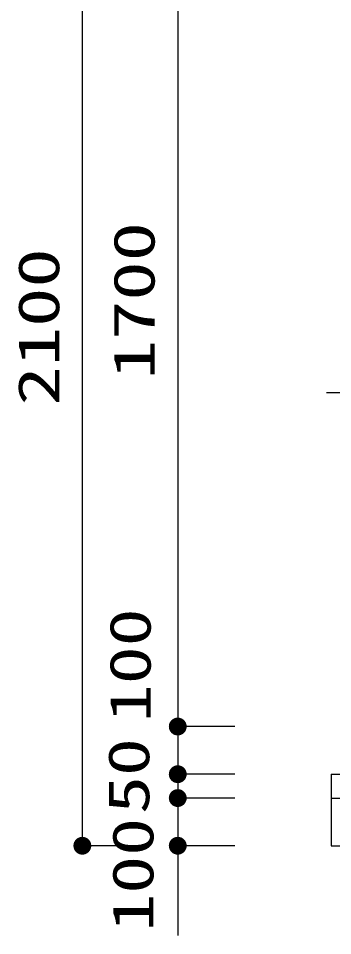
# Model space of a CAD drawing. Units: millimetres, scale not verified. Extents: x -9622 to 7696, y -6818 to 5260.
# Drawn here: x -1599 to -940, y -3902 to -1979 of the extents above; entities that cross this region are included whole.
import ezdxf
from ezdxf.enums import TextEntityAlignment as Align

# ---------------------------------------------------------------- set-up
doc = ezdxf.new("R2010")
doc.units = ezdxf.units.MM
doc.header["$LTSCALE"] = 30
for name, color, linetype, lineweight in [('0-1_KIKI', 3, 'Continuous', 25), ('0-2_SEISAKU', 2, 'Continuous', 25), ('0-6_SUNPO', 7, 'Continuous', 25)]:
    doc.layers.add(name, color=color, linetype=linetype, lineweight=lineweight)
doc.styles.add('ＭＳ ゴシック', font='')
doc.styles.get('ＭＳ ゴシック').set_extended_font_data('MS Gothic')

msp = doc.modelspace()

# ---------------------------------------------------------------- linework, layer by layer
at = {"layer": '0-1_KIKI'}
msp.add_line((-893.2, -2763.82), (-953.19, -2763.82), dxfattribs=at)
at = {"layer": '0-2_SEISAKU'}
for p, q in [((-943.15, -3563.82), (-943.15, -3713.82)), ((-943.15, -3613.82), (56.9, -3613.82)), ((-943.15, -3713.82), (56.9, -3713.82))]:
    msp.add_line(p, q, dxfattribs=at)
msp.add_lwpolyline([(-943.15, -3563.82), (56.9, -3563.82), (56.9, -3713.82)], dxfattribs=at)
at = {"layer": '0-6_SUNPO', "color": 4}
for p, q in [((-1464.72, -3713.82), (-1464.72, -1613.82)), ((-1264.72, -1763.82), (-1264.72, -3463.82)), ((-1144.72, -3463.82), (-1264.72, -3463.82)), ((-1144.72, -3463.82), (-1264.72, -3463.82)), ((-1264.72, -3463.82), (-1264.72, -3563.82)), ((-1144.72, -3563.82), (-1264.72, -3563.82)), ((-1144.72, -3563.82), (-1264.72, -3563.82)), ((-1264.72, -3563.82), (-1264.72, -3613.82)), ((-1144.72, -3613.82), (-1264.72, -3613.82)), ((-1144.72, -3613.82), (-1264.72, -3613.82)), ((-1264.72, -3613.82), (-1264.72, -3713.82)), ((-1344.72, -3713.82), (-1464.72, -3713.82)), ((-1144.72, -3713.82), (-1264.72, -3713.82)), ((-1264.72, -3723.2), (-1264.72, -3902.41))]:
    msp.add_line(p, q, dxfattribs=at)
at = {"layer": '0-6_SUNPO'}
for points in [[(-1283.11, -3460.16), (-1264.72, -3463.82), (-1283.47, -3463.82)], [(-1283.11, -3460.16), (-1264.72, -3463.82), (-1283.47, -3463.82)], [(-1282.04, -3456.65), (-1264.72, -3463.82), (-1283.11, -3460.16)], [(-1282.04, -3456.65), (-1264.72, -3463.82), (-1283.11, -3460.16)], [(-1280.31, -3453.4), (-1264.72, -3463.82), (-1282.04, -3456.65)], [(-1280.31, -3453.4), (-1264.72, -3463.82), (-1282.04, -3456.65)], [(-1277.98, -3450.56), (-1264.72, -3463.82), (-1280.31, -3453.4)], [(-1277.98, -3450.56), (-1264.72, -3463.82), (-1280.31, -3453.4)], [(-1275.14, -3448.23), (-1264.72, -3463.82), (-1277.98, -3450.56)], [(-1275.14, -3448.23), (-1264.72, -3463.82), (-1277.98, -3450.56)], [(-1271.9, -3446.5), (-1264.72, -3463.82), (-1275.14, -3448.23)], [(-1271.9, -3446.5), (-1264.72, -3463.82), (-1275.14, -3448.23)], [(-1268.38, -3445.43), (-1264.72, -3463.82), (-1271.9, -3446.5)], [(-1268.38, -3445.43), (-1264.72, -3463.82), (-1271.9, -3446.5)], [(-1264.72, -3445.07), (-1264.72, -3463.82), (-1268.38, -3445.43)], [(-1264.72, -3445.07), (-1264.72, -3463.82), (-1268.38, -3445.43)], [(-1261.06, -3445.43), (-1264.72, -3463.82), (-1264.72, -3445.07)], [(-1261.06, -3445.43), (-1264.72, -3463.82), (-1264.72, -3445.07)], [(-1257.54, -3446.5), (-1264.72, -3463.82), (-1261.06, -3445.43)], [(-1257.54, -3446.5), (-1264.72, -3463.82), (-1261.06, -3445.43)], [(-1254.3, -3448.23), (-1264.72, -3463.82), (-1257.54, -3446.5)], [(-1254.3, -3448.23), (-1264.72, -3463.82), (-1257.54, -3446.5)], [(-1251.46, -3450.56), (-1264.72, -3463.82), (-1254.3, -3448.23)], [(-1251.46, -3450.56), (-1264.72, -3463.82), (-1254.3, -3448.23)], [(-1249.13, -3453.4), (-1264.72, -3463.82), (-1251.46, -3450.56)], [(-1249.13, -3453.4), (-1264.72, -3463.82), (-1251.46, -3450.56)], [(-1247.4, -3456.65), (-1264.72, -3463.82), (-1249.13, -3453.4)], [(-1247.4, -3456.65), (-1264.72, -3463.82), (-1249.13, -3453.4)], [(-1246.33, -3460.16), (-1264.72, -3463.82), (-1247.4, -3456.65)], [(-1246.33, -3460.16), (-1264.72, -3463.82), (-1247.4, -3456.65)], [(-1245.97, -3463.82), (-1264.72, -3463.82), (-1246.33, -3460.16)], [(-1245.97, -3463.82), (-1264.72, -3463.82), (-1246.33, -3460.16)], [(-1283.47, -3463.82), (-1264.72, -3463.82), (-1283.11, -3467.48)], [(-1283.47, -3463.82), (-1264.72, -3463.82), (-1283.11, -3467.48)], [(-1283.11, -3467.48), (-1264.72, -3463.82), (-1282.04, -3471)], [(-1283.11, -3467.48), (-1264.72, -3463.82), (-1282.04, -3471)], [(-1282.04, -3471), (-1264.72, -3463.82), (-1280.31, -3474.24)], [(-1282.04, -3471), (-1264.72, -3463.82), (-1280.31, -3474.24)], [(-1280.31, -3474.24), (-1264.72, -3463.82), (-1277.98, -3477.08)], [(-1280.31, -3474.24), (-1264.72, -3463.82), (-1277.98, -3477.08)], [(-1277.98, -3477.08), (-1264.72, -3463.82), (-1275.14, -3479.41)], [(-1277.98, -3477.08), (-1264.72, -3463.82), (-1275.14, -3479.41)], [(-1275.14, -3479.41), (-1264.72, -3463.82), (-1271.9, -3481.14)], [(-1275.14, -3479.41), (-1264.72, -3463.82), (-1271.9, -3481.14)], [(-1271.9, -3481.14), (-1264.72, -3463.82), (-1268.38, -3482.21)], [(-1271.9, -3481.14), (-1264.72, -3463.82), (-1268.38, -3482.21)], [(-1268.38, -3482.21), (-1264.72, -3463.82), (-1264.72, -3482.57)], [(-1268.38, -3482.21), (-1264.72, -3463.82), (-1264.72, -3482.57)], [(-1264.72, -3482.57), (-1264.72, -3463.82), (-1261.06, -3482.21)], [(-1261.06, -3482.21), (-1264.72, -3463.82), (-1257.54, -3481.14)], [(-1257.54, -3481.14), (-1264.72, -3463.82), (-1254.3, -3479.41)], [(-1254.3, -3479.41), (-1264.72, -3463.82), (-1251.46, -3477.08)], [(-1251.46, -3477.08), (-1264.72, -3463.82), (-1249.13, -3474.24)], [(-1249.13, -3474.24), (-1264.72, -3463.82), (-1247.4, -3471)], [(-1247.4, -3471), (-1264.72, -3463.82), (-1246.33, -3467.48)], [(-1246.33, -3467.48), (-1264.72, -3463.82), (-1245.97, -3463.82)], [(-1264.72, -3482.57), (-1264.72, -3463.82), (-1261.06, -3482.21)], [(-1261.06, -3482.21), (-1264.72, -3463.82), (-1257.54, -3481.14)], [(-1257.54, -3481.14), (-1264.72, -3463.82), (-1254.3, -3479.41)], [(-1254.3, -3479.41), (-1264.72, -3463.82), (-1251.46, -3477.08)], [(-1251.46, -3477.08), (-1264.72, -3463.82), (-1249.13, -3474.24)], [(-1249.13, -3474.24), (-1264.72, -3463.82), (-1247.4, -3471)], [(-1247.4, -3471), (-1264.72, -3463.82), (-1246.33, -3467.48)], [(-1246.33, -3467.48), (-1264.72, -3463.82), (-1245.97, -3463.82)], [(-1282.04, -3556.65), (-1264.72, -3563.82), (-1283.11, -3560.16)], [(-1282.04, -3556.65), (-1264.72, -3563.82), (-1283.11, -3560.16)], [(-1280.31, -3553.4), (-1264.72, -3563.82), (-1282.04, -3556.65)], [(-1280.31, -3553.4), (-1264.72, -3563.82), (-1282.04, -3556.65)], [(-1277.98, -3550.56), (-1264.72, -3563.82), (-1280.31, -3553.4)], [(-1277.98, -3550.56), (-1264.72, -3563.82), (-1280.31, -3553.4)], [(-1275.14, -3548.23), (-1264.72, -3563.82), (-1277.98, -3550.56)], [(-1275.14, -3548.23), (-1264.72, -3563.82), (-1277.98, -3550.56)], [(-1271.9, -3546.5), (-1264.72, -3563.82), (-1275.14, -3548.23)], [(-1271.9, -3546.5), (-1264.72, -3563.82), (-1275.14, -3548.23)], [(-1268.38, -3545.43), (-1264.72, -3563.82), (-1271.9, -3546.5)], [(-1268.38, -3545.43), (-1264.72, -3563.82), (-1271.9, -3546.5)], [(-1264.72, -3545.07), (-1264.72, -3563.82), (-1268.38, -3545.43)], [(-1264.72, -3545.07), (-1264.72, -3563.82), (-1268.38, -3545.43)], [(-1261.06, -3545.43), (-1264.72, -3563.82), (-1264.72, -3545.07)], [(-1261.06, -3545.43), (-1264.72, -3563.82), (-1264.72, -3545.07)], [(-1257.54, -3546.5), (-1264.72, -3563.82), (-1261.06, -3545.43)], [(-1257.54, -3546.5), (-1264.72, -3563.82), (-1261.06, -3545.43)], [(-1254.3, -3548.23), (-1264.72, -3563.82), (-1257.54, -3546.5)], [(-1254.3, -3548.23), (-1264.72, -3563.82), (-1257.54, -3546.5)], [(-1251.46, -3550.56), (-1264.72, -3563.82), (-1254.3, -3548.23)], [(-1251.46, -3550.56), (-1264.72, -3563.82), (-1254.3, -3548.23)], [(-1249.13, -3553.4), (-1264.72, -3563.82), (-1251.46, -3550.56)], [(-1249.13, -3553.4), (-1264.72, -3563.82), (-1251.46, -3550.56)], [(-1247.4, -3556.65), (-1264.72, -3563.82), (-1249.13, -3553.4)], [(-1247.4, -3556.65), (-1264.72, -3563.82), (-1249.13, -3553.4)], [(-1246.33, -3560.16), (-1264.72, -3563.82), (-1247.4, -3556.65)], [(-1246.33, -3560.16), (-1264.72, -3563.82), (-1247.4, -3556.65)], [(-1283.11, -3560.16), (-1264.72, -3563.82), (-1283.47, -3563.82)], [(-1283.11, -3560.16), (-1264.72, -3563.82), (-1283.47, -3563.82)], [(-1283.47, -3563.82), (-1264.72, -3563.82), (-1283.11, -3567.48)], [(-1283.47, -3563.82), (-1264.72, -3563.82), (-1283.11, -3567.48)], [(-1283.11, -3567.48), (-1264.72, -3563.82), (-1282.04, -3571)], [(-1283.11, -3567.48), (-1264.72, -3563.82), (-1282.04, -3571)], [(-1282.04, -3571), (-1264.72, -3563.82), (-1280.31, -3574.24)], [(-1282.04, -3571), (-1264.72, -3563.82), (-1280.31, -3574.24)], [(-1280.31, -3574.24), (-1264.72, -3563.82), (-1277.98, -3577.08)], [(-1280.31, -3574.24), (-1264.72, -3563.82), (-1277.98, -3577.08)], [(-1277.98, -3577.08), (-1264.72, -3563.82), (-1275.14, -3579.41)], [(-1277.98, -3577.08), (-1264.72, -3563.82), (-1275.14, -3579.41)], [(-1275.14, -3579.41), (-1264.72, -3563.82), (-1271.9, -3581.14)], [(-1275.14, -3579.41), (-1264.72, -3563.82), (-1271.9, -3581.14)], [(-1271.9, -3581.14), (-1264.72, -3563.82), (-1268.38, -3582.21)], [(-1271.9, -3581.14), (-1264.72, -3563.82), (-1268.38, -3582.21)], [(-1268.38, -3582.21), (-1264.72, -3563.82), (-1264.72, -3582.57)], [(-1268.38, -3582.21), (-1264.72, -3563.82), (-1264.72, -3582.57)], [(-1245.97, -3563.82), (-1264.72, -3563.82), (-1246.33, -3560.16)], [(-1245.97, -3563.82), (-1264.72, -3563.82), (-1246.33, -3560.16)], [(-1264.72, -3582.57), (-1264.72, -3563.82), (-1261.06, -3582.21)], [(-1261.06, -3582.21), (-1264.72, -3563.82), (-1257.54, -3581.14)], [(-1257.54, -3581.14), (-1264.72, -3563.82), (-1254.3, -3579.41)], [(-1254.3, -3579.41), (-1264.72, -3563.82), (-1251.46, -3577.08)], [(-1251.46, -3577.08), (-1264.72, -3563.82), (-1249.13, -3574.24)], [(-1249.13, -3574.24), (-1264.72, -3563.82), (-1247.4, -3571)], [(-1247.4, -3571), (-1264.72, -3563.82), (-1246.33, -3567.48)], [(-1246.33, -3567.48), (-1264.72, -3563.82), (-1245.97, -3563.82)], [(-1264.72, -3582.57), (-1264.72, -3563.82), (-1261.06, -3582.21)], [(-1261.06, -3582.21), (-1264.72, -3563.82), (-1257.54, -3581.14)], [(-1257.54, -3581.14), (-1264.72, -3563.82), (-1254.3, -3579.41)], [(-1254.3, -3579.41), (-1264.72, -3563.82), (-1251.46, -3577.08)], [(-1251.46, -3577.08), (-1264.72, -3563.82), (-1249.13, -3574.24)], [(-1249.13, -3574.24), (-1264.72, -3563.82), (-1247.4, -3571)], [(-1247.4, -3571), (-1264.72, -3563.82), (-1246.33, -3567.48)], [(-1246.33, -3567.48), (-1264.72, -3563.82), (-1245.97, -3563.82)], [(-1271.9, -3596.5), (-1264.72, -3613.82), (-1275.14, -3598.23)], [(-1271.9, -3596.5), (-1264.72, -3613.82), (-1275.14, -3598.23)], [(-1268.38, -3595.43), (-1264.72, -3613.82), (-1271.9, -3596.5)], [(-1268.38, -3595.43), (-1264.72, -3613.82), (-1271.9, -3596.5)], [(-1264.72, -3595.07), (-1264.72, -3613.82), (-1268.38, -3595.43)], [(-1264.72, -3595.07), (-1264.72, -3613.82), (-1268.38, -3595.43)], [(-1261.06, -3595.43), (-1264.72, -3613.82), (-1264.72, -3595.07)], [(-1261.06, -3595.43), (-1264.72, -3613.82), (-1264.72, -3595.07)], [(-1257.54, -3596.5), (-1264.72, -3613.82), (-1261.06, -3595.43)], [(-1257.54, -3596.5), (-1264.72, -3613.82), (-1261.06, -3595.43)], [(-1254.3, -3598.23), (-1264.72, -3613.82), (-1257.54, -3596.5)], [(-1254.3, -3598.23), (-1264.72, -3613.82), (-1257.54, -3596.5)], [(-1283.11, -3610.16), (-1264.72, -3613.82), (-1283.47, -3613.82)], [(-1283.11, -3610.16), (-1264.72, -3613.82), (-1283.47, -3613.82)], [(-1283.47, -3613.82), (-1264.72, -3613.82), (-1283.11, -3617.48)], [(-1283.47, -3613.82), (-1264.72, -3613.82), (-1283.11, -3617.48)], [(-1282.04, -3606.65), (-1264.72, -3613.82), (-1283.11, -3610.16)], [(-1282.04, -3606.65), (-1264.72, -3613.82), (-1283.11, -3610.16)], [(-1283.11, -3617.48), (-1264.72, -3613.82), (-1282.04, -3621)], [(-1283.11, -3617.48), (-1264.72, -3613.82), (-1282.04, -3621)], [(-1280.31, -3603.4), (-1264.72, -3613.82), (-1282.04, -3606.65)], [(-1280.31, -3603.4), (-1264.72, -3613.82), (-1282.04, -3606.65)], [(-1282.04, -3621), (-1264.72, -3613.82), (-1280.31, -3624.24)], [(-1282.04, -3621), (-1264.72, -3613.82), (-1280.31, -3624.24)], [(-1277.98, -3600.56), (-1264.72, -3613.82), (-1280.31, -3603.4)], [(-1277.98, -3600.56), (-1264.72, -3613.82), (-1280.31, -3603.4)], [(-1280.31, -3624.24), (-1264.72, -3613.82), (-1277.98, -3627.08)], [(-1280.31, -3624.24), (-1264.72, -3613.82), (-1277.98, -3627.08)], [(-1275.14, -3598.23), (-1264.72, -3613.82), (-1277.98, -3600.56)], [(-1275.14, -3598.23), (-1264.72, -3613.82), (-1277.98, -3600.56)], [(-1277.98, -3627.08), (-1264.72, -3613.82), (-1275.14, -3629.41)], [(-1277.98, -3627.08), (-1264.72, -3613.82), (-1275.14, -3629.41)], [(-1275.14, -3629.41), (-1264.72, -3613.82), (-1271.9, -3631.14)], [(-1275.14, -3629.41), (-1264.72, -3613.82), (-1271.9, -3631.14)], [(-1271.9, -3631.14), (-1264.72, -3613.82), (-1268.38, -3632.21)], [(-1271.9, -3631.14), (-1264.72, -3613.82), (-1268.38, -3632.21)], [(-1268.38, -3632.21), (-1264.72, -3613.82), (-1264.72, -3632.57)], [(-1268.38, -3632.21), (-1264.72, -3613.82), (-1264.72, -3632.57)], [(-1251.46, -3600.56), (-1264.72, -3613.82), (-1254.3, -3598.23)], [(-1251.46, -3600.56), (-1264.72, -3613.82), (-1254.3, -3598.23)], [(-1249.13, -3603.4), (-1264.72, -3613.82), (-1251.46, -3600.56)], [(-1249.13, -3603.4), (-1264.72, -3613.82), (-1251.46, -3600.56)], [(-1247.4, -3606.65), (-1264.72, -3613.82), (-1249.13, -3603.4)], [(-1247.4, -3606.65), (-1264.72, -3613.82), (-1249.13, -3603.4)], [(-1246.33, -3610.16), (-1264.72, -3613.82), (-1247.4, -3606.65)], [(-1246.33, -3610.16), (-1264.72, -3613.82), (-1247.4, -3606.65)], [(-1245.97, -3613.82), (-1264.72, -3613.82), (-1246.33, -3610.16)], [(-1245.97, -3613.82), (-1264.72, -3613.82), (-1246.33, -3610.16)], [(-1264.72, -3632.57), (-1264.72, -3613.82), (-1261.06, -3632.21)], [(-1261.06, -3632.21), (-1264.72, -3613.82), (-1257.54, -3631.14)], [(-1257.54, -3631.14), (-1264.72, -3613.82), (-1254.3, -3629.41)], [(-1254.3, -3629.41), (-1264.72, -3613.82), (-1251.46, -3627.08)], [(-1251.46, -3627.08), (-1264.72, -3613.82), (-1249.13, -3624.24)], [(-1249.13, -3624.24), (-1264.72, -3613.82), (-1247.4, -3621)], [(-1247.4, -3621), (-1264.72, -3613.82), (-1246.33, -3617.48)], [(-1246.33, -3617.48), (-1264.72, -3613.82), (-1245.97, -3613.82)], [(-1264.72, -3632.57), (-1264.72, -3613.82), (-1261.06, -3632.21)], [(-1261.06, -3632.21), (-1264.72, -3613.82), (-1257.54, -3631.14)], [(-1257.54, -3631.14), (-1264.72, -3613.82), (-1254.3, -3629.41)], [(-1254.3, -3629.41), (-1264.72, -3613.82), (-1251.46, -3627.08)], [(-1251.46, -3627.08), (-1264.72, -3613.82), (-1249.13, -3624.24)], [(-1249.13, -3624.24), (-1264.72, -3613.82), (-1247.4, -3621)], [(-1247.4, -3621), (-1264.72, -3613.82), (-1246.33, -3617.48)], [(-1246.33, -3617.48), (-1264.72, -3613.82), (-1245.97, -3613.82)], [(-1483.11, -3710.16), (-1464.72, -3713.82), (-1483.47, -3713.82)], [(-1482.04, -3706.65), (-1464.72, -3713.82), (-1483.11, -3710.16)], [(-1480.31, -3703.4), (-1464.72, -3713.82), (-1482.04, -3706.65)], [(-1477.98, -3700.56), (-1464.72, -3713.82), (-1480.31, -3703.4)], [(-1475.14, -3698.23), (-1464.72, -3713.82), (-1477.98, -3700.56)], [(-1471.9, -3696.5), (-1464.72, -3713.82), (-1475.14, -3698.23)], [(-1468.38, -3695.43), (-1464.72, -3713.82), (-1471.9, -3696.5)], [(-1464.72, -3695.07), (-1464.72, -3713.82), (-1468.38, -3695.43)], [(-1461.06, -3695.43), (-1464.72, -3713.82), (-1464.72, -3695.07)], [(-1457.54, -3696.5), (-1464.72, -3713.82), (-1461.06, -3695.43)], [(-1454.3, -3698.23), (-1464.72, -3713.82), (-1457.54, -3696.5)], [(-1451.46, -3700.56), (-1464.72, -3713.82), (-1454.3, -3698.23)], [(-1449.13, -3703.4), (-1464.72, -3713.82), (-1451.46, -3700.56)], [(-1447.4, -3706.65), (-1464.72, -3713.82), (-1449.13, -3703.4)], [(-1446.33, -3710.16), (-1464.72, -3713.82), (-1447.4, -3706.65)], [(-1445.97, -3713.82), (-1464.72, -3713.82), (-1446.33, -3710.16)], [(-1283.11, -3710.16), (-1264.72, -3713.82), (-1283.47, -3713.82)], [(-1282.04, -3706.65), (-1264.72, -3713.82), (-1283.11, -3710.16)], [(-1280.31, -3703.4), (-1264.72, -3713.82), (-1282.04, -3706.65)], [(-1277.98, -3700.56), (-1264.72, -3713.82), (-1280.31, -3703.4)], [(-1275.14, -3698.23), (-1264.72, -3713.82), (-1277.98, -3700.56)], [(-1271.9, -3696.5), (-1264.72, -3713.82), (-1275.14, -3698.23)], [(-1268.38, -3695.43), (-1264.72, -3713.82), (-1271.9, -3696.5)], [(-1264.72, -3695.07), (-1264.72, -3713.82), (-1268.38, -3695.43)], [(-1261.06, -3695.43), (-1264.72, -3713.82), (-1264.72, -3695.07)], [(-1257.54, -3696.5), (-1264.72, -3713.82), (-1261.06, -3695.43)], [(-1254.3, -3698.23), (-1264.72, -3713.82), (-1257.54, -3696.5)], [(-1251.46, -3700.56), (-1264.72, -3713.82), (-1254.3, -3698.23)], [(-1249.13, -3703.4), (-1264.72, -3713.82), (-1251.46, -3700.56)], [(-1247.4, -3706.65), (-1264.72, -3713.82), (-1249.13, -3703.4)], [(-1246.33, -3710.16), (-1264.72, -3713.82), (-1247.4, -3706.65)], [(-1245.97, -3713.82), (-1264.72, -3713.82), (-1246.33, -3710.16)], [(-1483.47, -3713.82), (-1464.72, -3713.82), (-1483.11, -3717.48)], [(-1483.11, -3717.48), (-1464.72, -3713.82), (-1482.04, -3721)], [(-1482.04, -3721), (-1464.72, -3713.82), (-1480.31, -3724.24)], [(-1480.31, -3724.24), (-1464.72, -3713.82), (-1477.98, -3727.08)], [(-1477.98, -3727.08), (-1464.72, -3713.82), (-1475.14, -3729.41)], [(-1475.14, -3729.41), (-1464.72, -3713.82), (-1471.9, -3731.14)], [(-1471.9, -3731.14), (-1464.72, -3713.82), (-1468.38, -3732.21)], [(-1468.38, -3732.21), (-1464.72, -3713.82), (-1464.72, -3732.57)], [(-1464.72, -3732.57), (-1464.72, -3713.82), (-1461.06, -3732.21)], [(-1461.06, -3732.21), (-1464.72, -3713.82), (-1457.54, -3731.14)], [(-1457.54, -3731.14), (-1464.72, -3713.82), (-1454.3, -3729.41)], [(-1454.3, -3729.41), (-1464.72, -3713.82), (-1451.46, -3727.08)], [(-1451.46, -3727.08), (-1464.72, -3713.82), (-1449.13, -3724.24)], [(-1449.13, -3724.24), (-1464.72, -3713.82), (-1447.4, -3721)], [(-1447.4, -3721), (-1464.72, -3713.82), (-1446.33, -3717.48)], [(-1446.33, -3717.48), (-1464.72, -3713.82), (-1445.97, -3713.82)], [(-1283.47, -3713.82), (-1264.72, -3713.82), (-1283.11, -3717.48)], [(-1283.11, -3717.48), (-1264.72, -3713.82), (-1282.04, -3721)], [(-1282.04, -3721), (-1264.72, -3713.82), (-1280.31, -3724.24)], [(-1280.31, -3724.24), (-1264.72, -3713.82), (-1277.98, -3727.08)], [(-1277.98, -3727.08), (-1264.72, -3713.82), (-1275.14, -3729.41)], [(-1275.14, -3729.41), (-1264.72, -3713.82), (-1271.9, -3731.14)], [(-1271.9, -3731.14), (-1264.72, -3713.82), (-1268.38, -3732.21)], [(-1268.38, -3732.21), (-1264.72, -3713.82), (-1264.72, -3732.57)], [(-1264.72, -3732.57), (-1264.72, -3713.82), (-1261.06, -3732.21)], [(-1261.06, -3732.21), (-1264.72, -3713.82), (-1257.54, -3731.14)], [(-1257.54, -3731.14), (-1264.72, -3713.82), (-1254.3, -3729.41)], [(-1254.3, -3729.41), (-1264.72, -3713.82), (-1251.46, -3727.08)], [(-1251.46, -3727.08), (-1264.72, -3713.82), (-1249.13, -3724.24)], [(-1249.13, -3724.24), (-1264.72, -3713.82), (-1247.4, -3721)], [(-1247.4, -3721), (-1264.72, -3713.82), (-1246.33, -3717.48)], [(-1246.33, -3717.48), (-1264.72, -3713.82), (-1245.97, -3713.82)]]:
    msp.add_solid(points, dxfattribs=at)

# ---------------------------------------------------------------- texts
at = {"layer": '0-6_SUNPO', "color": 3, "style": 'ＭＳ ゴシック'}
for s, width, p in [('1700', 1.4, (-1287.22, -2735.54)), ('2100', 1.4, (-1487.22, -2790.68)), ('100', 1.35, (-1295.44, -3454.64)), ('50', 1.35, (-1298.47, -3647.11)), ('100', 1.35, (-1289.75, -3894))]:
    msp.add_text(s, height=86.59, rotation=90, dxfattribs=dict(at, width=width)).set_placement(p, align=Align.BOTTOM_LEFT)

doc.saveas('drawing.dxf')
